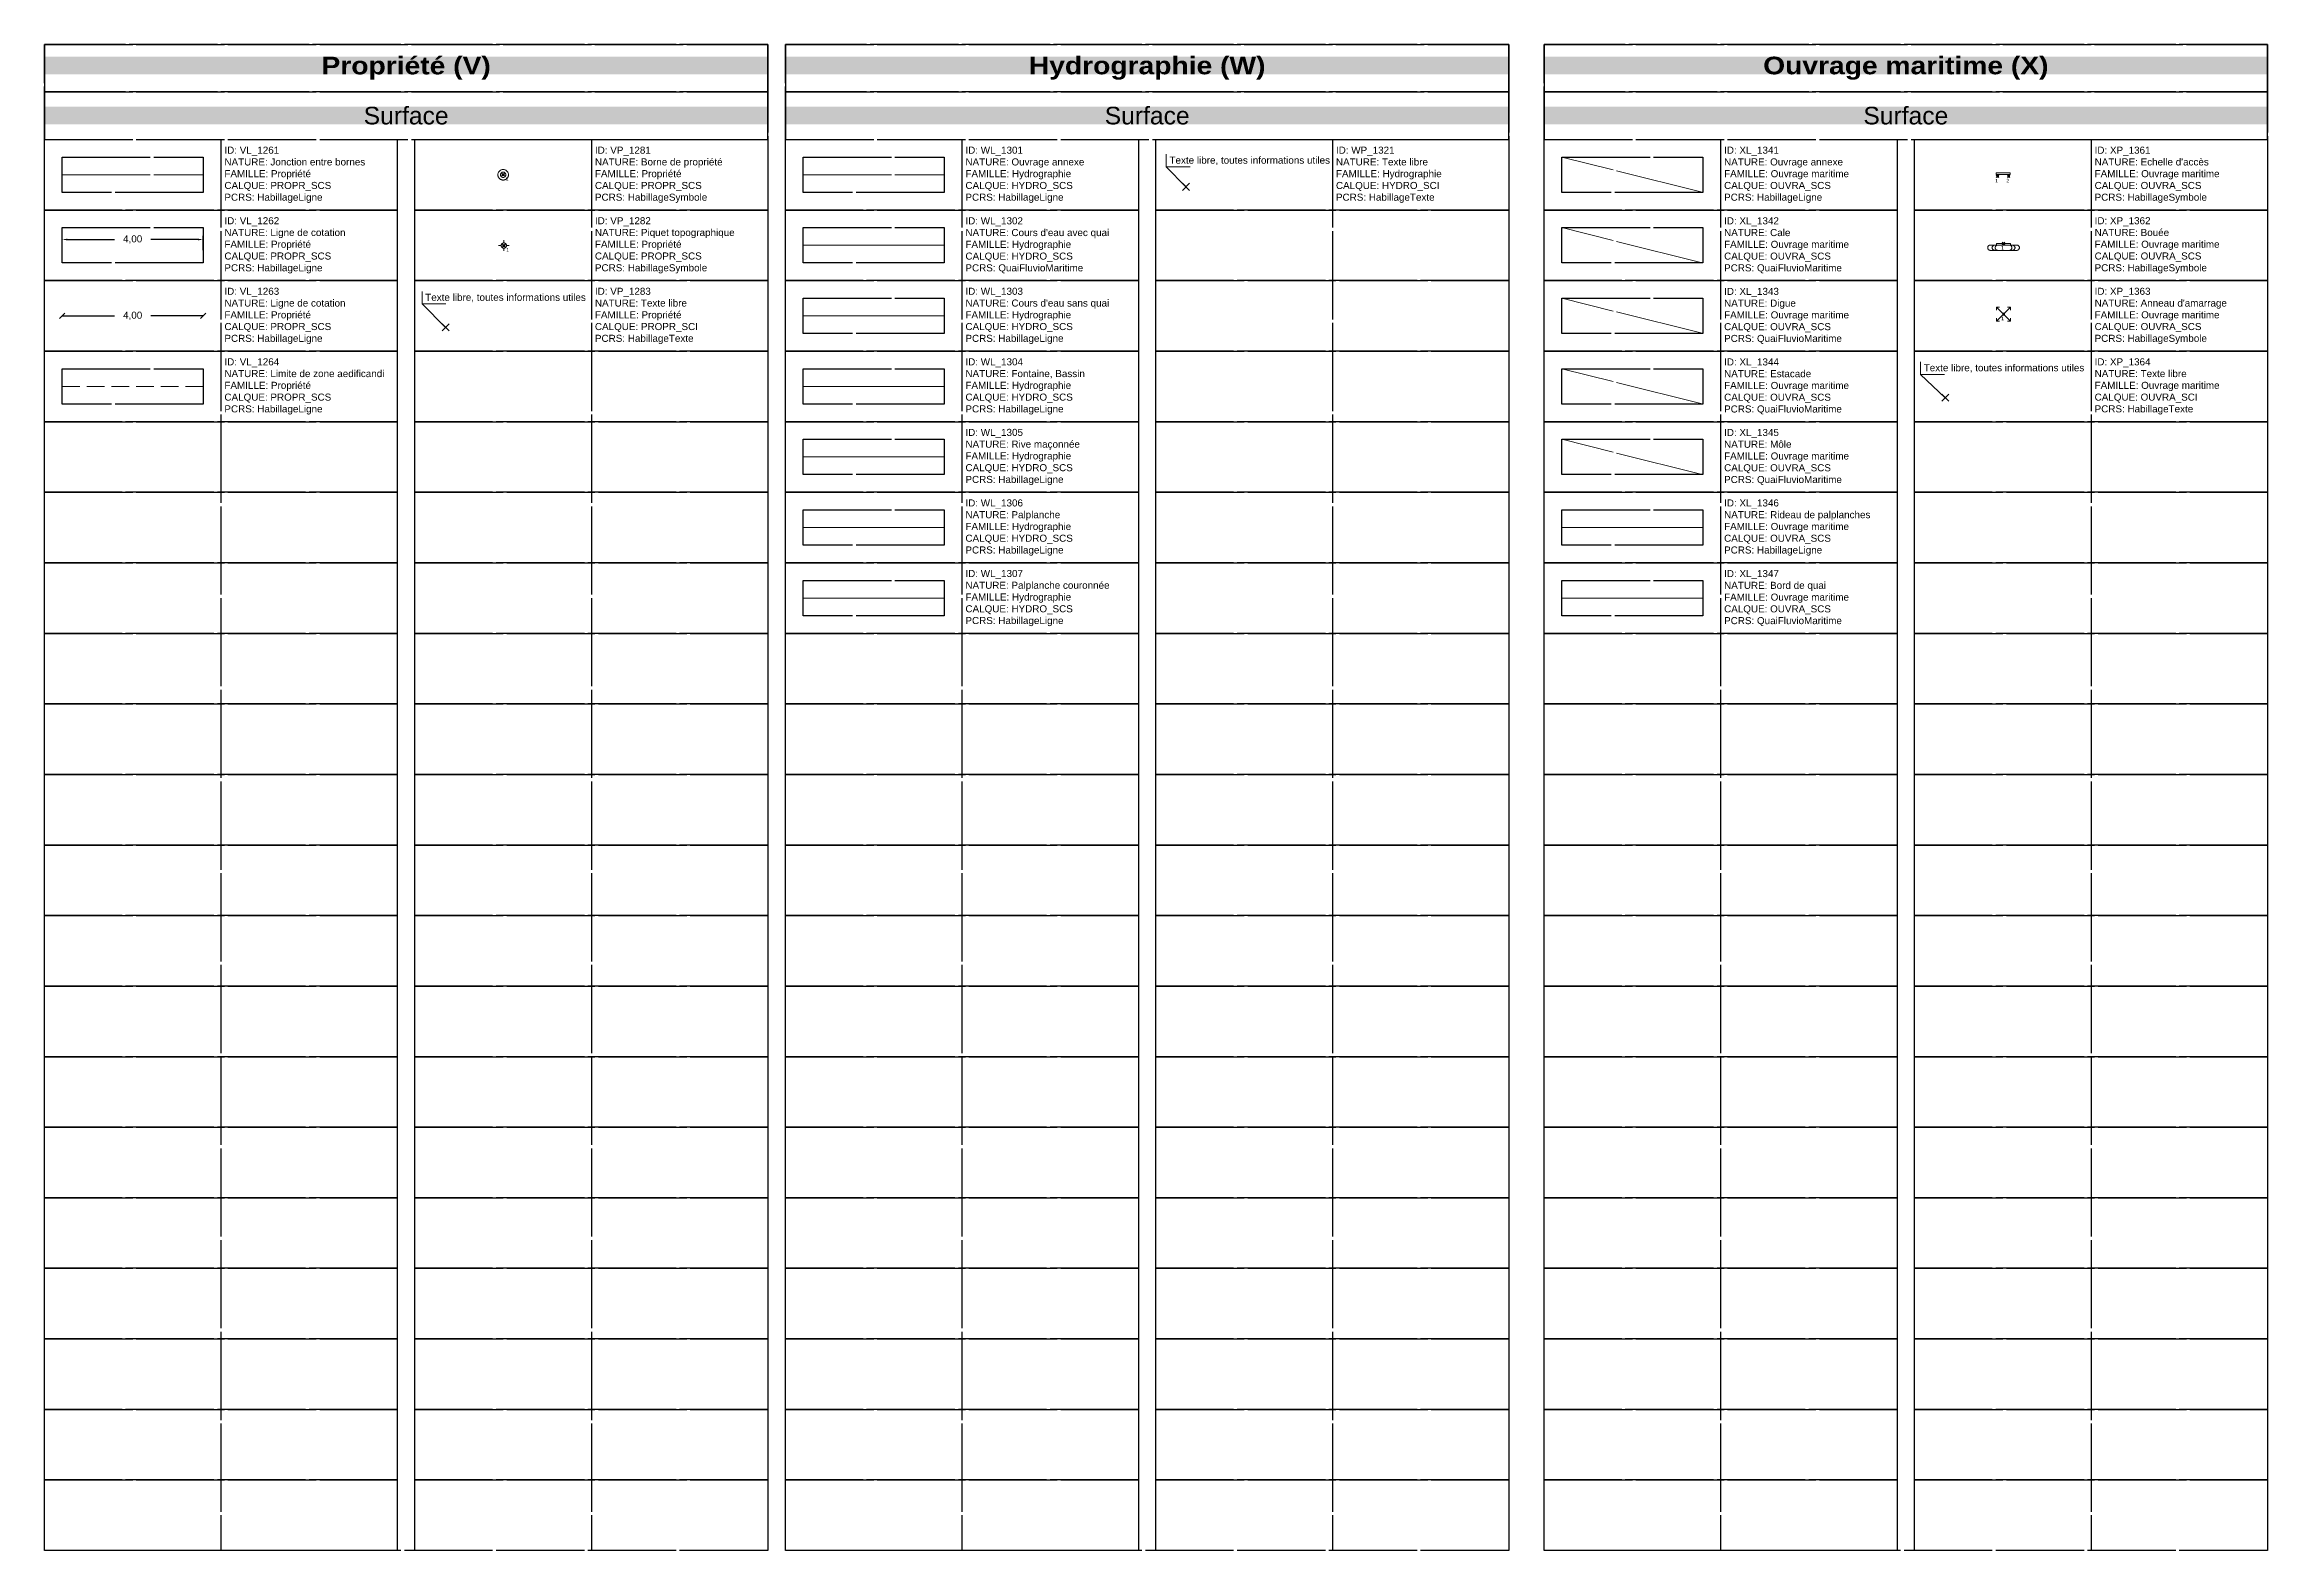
# Model space of a CAD drawing. Header units: metres. Extents: x 3067 to 3319, y 1703 to 1914.
# Drawn here: x 3151 to 3214, y 1703.2 to 1745.9 of the extents above; entities that cross this region are included whole.
import ezdxf

# ---------------------------------------------------------------- set-up
doc = ezdxf.new("R2010")
doc.units = ezdxf.units.M
doc.header["$PDMODE"] = 3
doc.header["$PDSIZE"] = 0.1
for name, pattern in [('Socle_Continu', [2.5, 2.5, 0]), ('VL_1261', [2.5, 2.5, 0]), ('VL_1264', [0.7, 0.5, -0.2]), ('WL_1301', [2.5, 2.5, 0]), ('XL_1341', [2.5, 2.5, 0]), ('XL_1342', [2.5, 2.5, 0]), ('XL_1343', [2.5, 2.5, 0]), ('XL_1344', [2.5, 2.5, 0]), ('XL_1345', [2.5, 2.5, 0])]:
    doc.linetypes.add(name, pattern=pattern)
doc.layers.get('0').update_dxf_attribs({"lineweight": 30})
doc.layers.get('Defpoints').update_dxf_attribs({"linetype": 'Socle_Continu', "lineweight": 13})
for name, color, linetype, lineweight in [('1', 7, 'Socle_Continu', 30), ('2', 7, 'Socle_Continu', 30), ('3_sens et nbr de points', 7, 'Socle_Continu', 5), ('HYDRO_SCI', 150, 'Socle_Continu', 13), ('HYDRO_SCS', 150, 'Socle_Continu', 13), ('OUVRA_SCI', 7, 'Socle_Continu', 13), ('OUVRA_SCS', 7, 'Socle_Continu', 13), ('PROPR_SCI', 190, 'Socle_Continu', 13), ('PROPR_SCS', 190, 'Socle_Continu', 13)]:
    doc.layers.add(name, color=color, linetype=linetype, lineweight=lineweight)
doc.styles.get("Standard").update_dxf_attribs({"font": 'arial.ttf'})
doc.linetypes.add('WL_1302', pattern='A,0.2,0,["≈",Standard,S=0.127,R=0,X=-0.127,Y=0.05]', length=0.2)
doc.linetypes.add('WL_1303', pattern='A,0,["≈",Standard,S=0.127,R=0,X=-0.127,Y=0.05],0.3,-0.3', length=0.6)
doc.linetypes.add('WL_1304', pattern='A,0.254,0,["~",Standard,S=0.127,R=0,X=-0.1,Y=0]', length=0.254)
doc.linetypes.add('WL_1305', pattern='A,0.2,0,["∕",Standard,S=0.254,R=0,X=0,Y=0]', length=0.2)
doc.linetypes.add('WL_1306', pattern='A,0,["[",Standard,S=0.127,R=-90,X=-0.13,Y=0.05],0.23,-0.17', length=0.4)
doc.linetypes.add('WL_1307', pattern='A,0,["[",Standard,S=0.127,R=-90,X=-0.13,Y=0.05],0.23,-0.17,["_",Standard,S=0.127,R=0,X=-0.13,Y=0]', length=0.4)
doc.linetypes.add('XL_1346', pattern='A,0,["[",Standard,S=0.127,R=-90,X=-0.13,Y=0.05],0.23,-0.17', length=0.4)
doc.linetypes.add('XL_1347', pattern='A,0.2,0,["∕",Standard,S=0.254,R=0,X=0,Y=0]', length=0.2)
doc.dimstyles.new('VL_1262', dxfattribs={"dimtxt": 0.2, "dimasz": 0.15, "dimexe": 0.1, "dimexo": 0.2, "dimgap": 0.25, "dimtad": 0, "dimzin": 1, "dimtxsty": 'Standard', "dimcen": 0.2, "dimadec": 0, "dimazin": 0, "dimtfac": 1, "dimtmove": 0, "dimatfit": 3, "dimfxl": 1, "dimarcsym": 0})
doc.dimstyles.new('VL_1263', dxfattribs={"dimtxt": 0.2, "dimasz": 0.15, "dimexe": 0.1, "dimexo": 0.2, "dimgap": 0.25, "dimtad": 0, "dimzin": 1, "dimtxsty": 'Standard', "dimblk": 'OBLIQUE', "dimcen": 0.2, "dimse1": 1, "dimse2": 1, "dimadec": 0, "dimazin": 0, "dimtfac": 1, "dimtmove": 0, "dimatfit": 3, "dimfxl": 1, "dimarcsym": 0})

# ---------------------------------------------------------------- blocks, each defined once
blk = doc.blocks.new('VP_1281')
at = {"layer": 'PROPR_SCS', "linetype": 'Socle_Continu'}
for radius in [0.15, 0.075]:
    blk.add_circle((0, 0), radius, dxfattribs=at)
at = {"layer": 'PROPR_SCS', "linetype": 'Socle_Continu', "flags": 9}
for tag, p in [('ID', (0.526, -0.085)), ('NATURE', (0.526, -0.407)), ('FAMILLE', (0.526, -0.728)), ('CALQUE', (0.526, -1.049)), ('PCRS', (0.526, -1.37))]:
    blk.add_attdef(tag, p, '', height=0.2, dxfattribs=at)
blk = doc.blocks.new('*D425')
at = {"layer": 'Defpoints', "color": 0, "linetype": 'Socle_Continu', "transparency": 16777216}
for p in [(3155.549, 1740.336), (3151.549, 1739.836), (3155.549, 1739.836)]:
    blk.add_point(p, dxfattribs=at)
at = {"layer": 'PROPR_SCS', "color": 0, "linetype": 'Socle_Continu', "lineweight": -2, "transparency": 16777216}
for p, q in [((3151.549, 1740.036), (3151.549, 1740.436)), ((3151.699, 1740.336), (3153.036, 1740.336)), ((3155.399, 1740.336), (3154.063, 1740.336)), ((3155.549, 1740.036), (3155.549, 1740.436))]:
    blk.add_line(p, q, dxfattribs=at)
at = {"layer": 'PROPR_SCS', "color": 0, "linetype": 'Socle_Continu', "transparency": 16777216}
for points in [[(3151.699, 1740.361), (3151.699, 1740.311), (3151.549, 1740.336)], [(3155.399, 1740.361), (3155.399, 1740.311), (3155.549, 1740.336)]]:
    blk.add_solid(points, dxfattribs=at)
at = {"layer": 'PROPR_SCS', "color": 0, "linetype": 'Socle_Continu', "transparency": 16777216, "insert": (3153.549, 1740.336), "char_height": 0.2, "attachment_point": 5}
blk.add_mtext('4,00', dxfattribs=at)
blk = doc.blocks.new('_Oblique')
at = {"color": 0, "linetype": 'ByBlock', "lineweight": -2}
blk.add_line((-0.5, -0.5), (0.5, 0.5), dxfattribs=at)
blk = doc.blocks.new('*D426')
at = {"layer": 'Defpoints', "color": 0, "linetype": 'Socle_Continu', "transparency": 16777216}
for p in [(3151.549, 1738.172), (3155.549, 1738.172), (3155.549, 1738.172)]:
    blk.add_point(p, dxfattribs=at)
at = {"layer": 'PROPR_SCS', "color": 0, "linetype": 'Socle_Continu', "lineweight": -2, "transparency": 16777216}
for p, q in [((3151.549, 1738.172), (3153.036, 1738.172)), ((3155.549, 1738.172), (3154.063, 1738.172))]:
    blk.add_line(p, q, dxfattribs=at)
at = {"layer": 'PROPR_SCS', "color": 0, "linetype": 'Socle_Continu', "lineweight": -2, "transparency": 16777216, "xscale": 0.15, "yscale": 0.15, "zscale": 0.15, "rotation": 180}
blk.add_blockref('_Oblique', (3151.549, 1738.172), dxfattribs=at)
at = {"layer": 'PROPR_SCS', "color": 0, "linetype": 'Socle_Continu', "lineweight": -2, "transparency": 16777216, "xscale": 0.15, "yscale": 0.15, "zscale": 0.15}
blk.add_blockref('_Oblique', (3155.549, 1738.172), dxfattribs=at)
at = {"layer": 'PROPR_SCS', "color": 0, "linetype": 'Socle_Continu', "transparency": 16777216, "insert": (3153.549, 1738.172), "char_height": 0.2, "attachment_point": 5}
blk.add_mtext('4,00', dxfattribs=at)
blk = doc.blocks.new('VP_1282')
at = {"layer": 'PROPR_SCS', "linetype": 'Socle_Continu'}
for p, q in [((-0.075, 0), (-0.15, 0)), ((0, 0.075), (0, 0.15)), ((0.075, 0), (0.15, 0)), ((0, -0.075), (0, -0.15))]:
    blk.add_line(p, q, dxfattribs=at)
blk.add_circle((0, 0), 0.075, dxfattribs=at)
at = {"layer": 'PROPR_SCS', "linetype": 'Socle_Continu', "flags": 9}
for tag, p in [('ID', (0.526, 0.075)), ('NATURE', (0.526, -0.246)), ('FAMILLE', (0.526, -0.567)), ('CALQUE', (0.526, -0.889)), ('PCRS', (0.526, -1.21))]:
    blk.add_attdef(tag, p, '', height=0.2, dxfattribs=at)
blk = doc.blocks.new('*U67')
at = {"layer": 'PROPR_SCI', "linetype": 'Socle_Continu'}
blk.add_line((-0.664, 0.667), (0, 0), dxfattribs=at)
at = {"layer": 'PROPR_SCI', "linetype": 'Socle_Continu', "flags": 128}
blk.add_lwpolyline([(0.009, 0.667), (-0.664, 0.667), (-0.664, 1.024)], dxfattribs=at)
at = {"layer": 'PROPR_SCI', "linetype": 'Socle_Continu'}
blk.add_point((0, 0), dxfattribs=at)
blk.add_attdef('TXT', (-0.576, 0.754), '', height=0.2, dxfattribs=at)
at = {"layer": 'PROPR_SCI', "linetype": 'Socle_Continu', "flags": 9}
for tag, p in [('NATURE', (1.967, -0.177)), ('ID', (1.967, 0.144)), ('CALQUE', (1.967, -0.82)), ('FAMILLE', (1.967, -0.499)), ('PCRS', (1.967, -1.141))]:
    blk.add_attdef(tag, p, '', height=0.2, dxfattribs=at)
blk = doc.blocks.new('*U68')
at = {"layer": 'HYDRO_SCI', "linetype": 'Socle_Continu'}
blk.add_line((-0.556, 0.569), (0, 0), dxfattribs=at)
at = {"layer": 'HYDRO_SCI', "linetype": 'Socle_Continu', "flags": 128}
blk.add_lwpolyline([(0.117, 0.569), (-0.556, 0.569), (-0.556, 0.926)], dxfattribs=at)
at = {"layer": 'HYDRO_SCI', "linetype": 'Socle_Continu'}
blk.add_point((0, 0), dxfattribs=at)
blk.add_attdef('TXT', (-0.467, 0.656), '', height=0.2, dxfattribs=at)
at = {"layer": 'HYDRO_SCI', "linetype": 'Socle_Continu', "flags": 9}
for tag, p in [('NATURE', (1.967, -0.177)), ('ID', (1.967, 0.144)), ('CALQUE', (1.967, -0.82)), ('FAMILLE', (1.967, -0.499)), ('PCRS', (1.967, -1.141))]:
    blk.add_attdef(tag, p, '', height=0.2, dxfattribs=at)
blk = doc.blocks.new('XP_1361')
at = {"layer": 'OUVRA_SCS', "linetype": 'Socle_Continu'}
for points in [[(-0.042, 0.096), (0.358, 0.096), (0.358, 0.054), (-0.042, 0.054)], [(-0.021, 0.054), (0.021, 0.054), (0.021, 0), (-0.021, 0)], [(0.295, 0.054), (0.337, 0.054), (0.337, 0), (0.295, 0)]]:
    blk.add_lwpolyline(points, close=True, dxfattribs=at)
at = {"layer": 'OUVRA_SCS', "linetype": 'Socle_Continu', "flags": 9}
for tag, p in [('ID', (0.945, -0.066)), ('NATURE', (0.945, -0.387)), ('FAMILLE', (0.945, -0.708)), ('CALQUE', (0.945, -1.03)), ('PCRS', (0.945, -1.351))]:
    blk.add_attdef(tag, p, '', height=0.2, dxfattribs=at)
blk = doc.blocks.new('XP_1362')
at = {"layer": 'OUVRA_SCS', "linetype": 'Socle_Continu'}
for p, q in [((-0.2, -0.042), (0.251, -0.042)), ((-0.2, -0.192), (0.251, -0.192))]:
    blk.add_line(p, q, dxfattribs=at)
blk.add_lwpolyline([(-0.2, 0), (0.2, 0), (0.2, -0.042), (-0.2, -0.042)], close=True, dxfattribs=at)
for points in [[(-0.375, -0.042), (0.375, -0.042)], [(0.375, -0.192), (-0.375, -0.192)]]:
    blk.add_lwpolyline(points, dxfattribs=at)
for centre, radius, start, end in [((-0.375, -0.117), 0.075, 90, 270), ((-0.238, -0.133), 0.0916, 93.07633, 169.65083), ((-0.238, -0.101), 0.0916, 190.34917, 266.92367), ((-0.158, -0.12), 0.0801, 102.35465, 177.67314), ((-0.158, -0.114), 0.0801, 182.32686, 257.64535), ((0.158, -0.12), 0.0801, 2.32686, 77.64535), ((0.158, -0.114), 0.0801, 282.35465, 357.67314), ((0.238, -0.133), 0.0916, 10.34917, 86.92367), ((0.238, -0.101), 0.0916, 273.07633, 349.65083), ((0.375, -0.117), 0.075, 270, 90)]:
    blk.add_arc(centre, radius, start, end, dxfattribs=at)
at = {"layer": 'OUVRA_SCS', "linetype": 'Socle_Continu', "flags": 9}
for tag, p in [('ID', (0.787, -0.162)), ('NATURE', (0.787, -0.483)), ('FAMILLE', (0.787, -0.805)), ('CALQUE', (0.787, -1.126)), ('PCRS', (0.787, -1.447))]:
    blk.add_attdef(tag, p, '', height=0.2, dxfattribs=at)
blk = doc.blocks.new('XP_1363')
at = {"layer": 'OUVRA_SCS', "linetype": 'Socle_Continu'}
for p, q in [((0.2, 0.2), (-0.2, -0.2)), ((0.2, -0.2), (-0.2, 0.2)), ((-0.2, 0.2), (-0.2, 0.116)), ((-0.116, 0.2), (-0.2, 0.2)), ((0.2, 0.2), (0.116, 0.2)), ((0.2, 0.116), (0.2, 0.2)), ((-0.2, -0.116), (-0.2, -0.2)), ((-0.2, -0.2), (-0.116, -0.2)), ((0.116, -0.2), (0.2, -0.2)), ((0.2, -0.2), (0.2, -0.116))]:
    blk.add_line(p, q, dxfattribs=at)
at = {"layer": 'OUVRA_SCS', "linetype": 'Socle_Continu', "flags": 9}
for tag, p in [('ID', (0.787, 0.038)), ('NATURE', (0.787, -0.283)), ('FAMILLE', (0.787, -0.605)), ('CALQUE', (0.787, -0.926)), ('PCRS', (0.787, -1.247))]:
    blk.add_attdef(tag, p, '', height=0.2, dxfattribs=at)
blk = doc.blocks.new('*U69')
at = {"layer": 'OUVRA_SCI', "linetype": 'Socle_Continu'}
blk.add_line((-0.699, 0.661), (0, 0), dxfattribs=at)
at = {"layer": 'OUVRA_SCI', "linetype": 'Socle_Continu', "flags": 128}
blk.add_lwpolyline([(-0.026, 0.661), (-0.699, 0.661), (-0.699, 1.018)], dxfattribs=at)
at = {"layer": 'OUVRA_SCI', "linetype": 'Socle_Continu'}
blk.add_point((0, 0), dxfattribs=at)
blk.add_attdef('TXT', (-0.611, 0.749), '', height=0.2, dxfattribs=at)
at = {"layer": 'OUVRA_SCI', "linetype": 'Socle_Continu', "flags": 9}
for tag, p in [('NATURE', (1.967, -0.177)), ('ID', (1.967, 0.144)), ('CALQUE', (1.967, -0.82)), ('FAMILLE', (1.967, -0.499)), ('PCRS', (1.967, -1.141))]:
    blk.add_attdef(tag, p, '', height=0.2, dxfattribs=at)

msp = doc.modelspace()

# ---------------------------------------------------------------- linework, layer by layer
at = {"linetype": 'Socle_Continu'}
for p, q in [((3156.049, 1743.172), (3156.049, 1703.172)), ((3166.549, 1743.172), (3166.549, 1703.172)), ((3177.049, 1743.172), (3177.049, 1703.172)), ((3187.549, 1743.172), (3187.549, 1703.172)), ((3187.549, 1743.172), (3187.549, 1703.172)), ((3198.549, 1743.172), (3198.549, 1703.172)), ((3209.049, 1743.172), (3209.049, 1703.172))]:
    msp.add_line(p, q, dxfattribs=at)
for points in [[(3151.049, 1744.519), (3171.549, 1744.519), (3171.549, 1745.866), (3151.049, 1745.866)], [(3172.049, 1744.519), (3192.549, 1744.519), (3192.549, 1745.866), (3172.049, 1745.866)], [(3193.549, 1744.519), (3214.049, 1744.519), (3214.049, 1745.866), (3193.549, 1745.866)], [(3151.049, 1743.172), (3171.549, 1743.172), (3171.549, 1744.519), (3151.049, 1744.519)], [(3172.049, 1743.172), (3192.549, 1743.172), (3192.549, 1744.519), (3172.049, 1744.519)], [(3193.549, 1743.172), (3214.049, 1743.172), (3214.049, 1744.519), (3193.549, 1744.519)], [(3151.049, 1743.172), (3161.049, 1743.172), (3161.049, 1741.172), (3151.049, 1741.172)], [(3161.549, 1743.172), (3171.549, 1743.172), (3171.549, 1741.172), (3161.549, 1741.172)], [(3172.049, 1743.172), (3182.049, 1743.172), (3182.049, 1741.172), (3172.049, 1741.172)], [(3182.549, 1743.172), (3192.549, 1743.172), (3192.549, 1741.172), (3182.549, 1741.172)], [(3193.549, 1743.172), (3203.549, 1743.172), (3203.549, 1741.172), (3193.549, 1741.172)], [(3204.049, 1743.172), (3214.049, 1743.172), (3214.049, 1741.172), (3204.049, 1741.172)], [(3151.049, 1741.172), (3161.049, 1741.172), (3161.049, 1739.172), (3151.049, 1739.172)], [(3161.549, 1741.172), (3171.549, 1741.172), (3171.549, 1739.172), (3161.549, 1739.172)], [(3172.049, 1741.172), (3182.049, 1741.172), (3182.049, 1739.172), (3172.049, 1739.172)], [(3182.549, 1741.172), (3192.549, 1741.172), (3192.549, 1739.172), (3182.549, 1739.172)], [(3193.549, 1741.172), (3203.549, 1741.172), (3203.549, 1739.172), (3193.549, 1739.172)], [(3204.049, 1741.172), (3214.049, 1741.172), (3214.049, 1739.172), (3204.049, 1739.172)], [(3151.049, 1739.172), (3161.049, 1739.172), (3161.049, 1737.172), (3151.049, 1737.172)], [(3161.549, 1739.172), (3171.549, 1739.172), (3171.549, 1737.172), (3161.549, 1737.172)], [(3172.049, 1739.172), (3182.049, 1739.172), (3182.049, 1737.172), (3172.049, 1737.172)], [(3182.549, 1739.172), (3192.549, 1739.172), (3192.549, 1737.172), (3182.549, 1737.172)], [(3193.549, 1739.172), (3203.549, 1739.172), (3203.549, 1737.172), (3193.549, 1737.172)], [(3204.049, 1739.172), (3214.049, 1739.172), (3214.049, 1737.172), (3204.049, 1737.172)], [(3151.049, 1737.172), (3161.049, 1737.172), (3161.049, 1735.172), (3151.049, 1735.172)], [(3161.549, 1737.172), (3171.549, 1737.172), (3171.549, 1735.172), (3161.549, 1735.172)], [(3172.049, 1737.172), (3182.049, 1737.172), (3182.049, 1735.172), (3172.049, 1735.172)], [(3182.549, 1737.172), (3192.549, 1737.172), (3192.549, 1735.172), (3182.549, 1735.172)], [(3193.549, 1737.172), (3203.549, 1737.172), (3203.549, 1735.172), (3193.549, 1735.172)], [(3204.049, 1737.172), (3214.049, 1737.172), (3214.049, 1735.172), (3204.049, 1735.172)], [(3151.049, 1735.172), (3161.049, 1735.172), (3161.049, 1733.172), (3151.049, 1733.172)], [(3161.549, 1735.172), (3171.549, 1735.172), (3171.549, 1733.172), (3161.549, 1733.172)], [(3172.049, 1735.172), (3182.049, 1735.172), (3182.049, 1733.172), (3172.049, 1733.172)], [(3182.549, 1735.172), (3192.549, 1735.172), (3192.549, 1733.172), (3182.549, 1733.172)], [(3193.549, 1735.172), (3203.549, 1735.172), (3203.549, 1733.172), (3193.549, 1733.172)], [(3204.049, 1735.172), (3214.049, 1735.172), (3214.049, 1733.172), (3204.049, 1733.172)], [(3151.049, 1733.172), (3161.049, 1733.172), (3161.049, 1731.172), (3151.049, 1731.172)], [(3161.549, 1733.172), (3171.549, 1733.172), (3171.549, 1731.172), (3161.549, 1731.172)], [(3172.049, 1733.172), (3182.049, 1733.172), (3182.049, 1731.172), (3172.049, 1731.172)], [(3182.549, 1733.172), (3192.549, 1733.172), (3192.549, 1731.172), (3182.549, 1731.172)], [(3193.549, 1733.172), (3203.549, 1733.172), (3203.549, 1731.172), (3193.549, 1731.172)], [(3204.049, 1733.172), (3214.049, 1733.172), (3214.049, 1731.172), (3204.049, 1731.172)], [(3151.049, 1731.172), (3161.049, 1731.172), (3161.049, 1729.172), (3151.049, 1729.172)], [(3161.549, 1731.172), (3171.549, 1731.172), (3171.549, 1729.172), (3161.549, 1729.172)], [(3172.049, 1731.172), (3182.049, 1731.172), (3182.049, 1729.172), (3172.049, 1729.172)], [(3182.549, 1731.172), (3192.549, 1731.172), (3192.549, 1729.172), (3182.549, 1729.172)], [(3193.549, 1731.172), (3203.549, 1731.172), (3203.549, 1729.172), (3193.549, 1729.172)], [(3204.049, 1731.172), (3214.049, 1731.172), (3214.049, 1729.172), (3204.049, 1729.172)], [(3151.049, 1729.172), (3161.049, 1729.172), (3161.049, 1727.172), (3151.049, 1727.172)], [(3161.549, 1729.172), (3171.549, 1729.172), (3171.549, 1727.172), (3161.549, 1727.172)], [(3172.049, 1729.172), (3182.049, 1729.172), (3182.049, 1727.172), (3172.049, 1727.172)], [(3182.549, 1729.172), (3192.549, 1729.172), (3192.549, 1727.172), (3182.549, 1727.172)], [(3193.549, 1729.172), (3203.549, 1729.172), (3203.549, 1727.172), (3193.549, 1727.172)], [(3204.049, 1729.172), (3214.049, 1729.172), (3214.049, 1727.172), (3204.049, 1727.172)], [(3151.049, 1727.172), (3161.049, 1727.172), (3161.049, 1725.172), (3151.049, 1725.172)], [(3161.549, 1727.172), (3171.549, 1727.172), (3171.549, 1725.172), (3161.549, 1725.172)], [(3172.049, 1727.172), (3182.049, 1727.172), (3182.049, 1725.172), (3172.049, 1725.172)], [(3182.549, 1727.172), (3192.549, 1727.172), (3192.549, 1725.172), (3182.549, 1725.172)], [(3193.549, 1727.172), (3203.549, 1727.172), (3203.549, 1725.172), (3193.549, 1725.172)], [(3204.049, 1727.172), (3214.049, 1727.172), (3214.049, 1725.172), (3204.049, 1725.172)], [(3151.049, 1725.172), (3161.049, 1725.172), (3161.049, 1723.172), (3151.049, 1723.172)], [(3161.549, 1725.172), (3171.549, 1725.172), (3171.549, 1723.172), (3161.549, 1723.172)], [(3172.049, 1725.172), (3182.049, 1725.172), (3182.049, 1723.172), (3172.049, 1723.172)], [(3182.549, 1725.172), (3192.549, 1725.172), (3192.549, 1723.172), (3182.549, 1723.172)], [(3193.549, 1725.172), (3203.549, 1725.172), (3203.549, 1723.172), (3193.549, 1723.172)], [(3204.049, 1725.172), (3214.049, 1725.172), (3214.049, 1723.172), (3204.049, 1723.172)], [(3151.049, 1723.172), (3161.049, 1723.172), (3161.049, 1721.172), (3151.049, 1721.172)], [(3161.549, 1723.172), (3171.549, 1723.172), (3171.549, 1721.172), (3161.549, 1721.172)], [(3172.049, 1723.172), (3182.049, 1723.172), (3182.049, 1721.172), (3172.049, 1721.172)], [(3182.549, 1723.172), (3192.549, 1723.172), (3192.549, 1721.172), (3182.549, 1721.172)], [(3193.549, 1723.172), (3203.549, 1723.172), (3203.549, 1721.172), (3193.549, 1721.172)], [(3204.049, 1723.172), (3214.049, 1723.172), (3214.049, 1721.172), (3204.049, 1721.172)], [(3151.049, 1721.172), (3161.049, 1721.172), (3161.049, 1719.172), (3151.049, 1719.172)], [(3161.549, 1721.172), (3171.549, 1721.172), (3171.549, 1719.172), (3161.549, 1719.172)], [(3172.049, 1721.172), (3182.049, 1721.172), (3182.049, 1719.172), (3172.049, 1719.172)], [(3182.549, 1721.172), (3192.549, 1721.172), (3192.549, 1719.172), (3182.549, 1719.172)], [(3193.549, 1721.172), (3203.549, 1721.172), (3203.549, 1719.172), (3193.549, 1719.172)], [(3204.049, 1721.172), (3214.049, 1721.172), (3214.049, 1719.172), (3204.049, 1719.172)], [(3151.049, 1719.172), (3161.049, 1719.172), (3161.049, 1717.172), (3151.049, 1717.172)], [(3161.549, 1719.172), (3171.549, 1719.172), (3171.549, 1717.172), (3161.549, 1717.172)], [(3172.049, 1719.172), (3182.049, 1719.172), (3182.049, 1717.172), (3172.049, 1717.172)], [(3182.549, 1719.172), (3192.549, 1719.172), (3192.549, 1717.172), (3182.549, 1717.172)], [(3193.549, 1719.172), (3203.549, 1719.172), (3203.549, 1717.172), (3193.549, 1717.172)], [(3204.049, 1719.172), (3214.049, 1719.172), (3214.049, 1717.172), (3204.049, 1717.172)], [(3151.049, 1717.172), (3161.049, 1717.172), (3161.049, 1715.172), (3151.049, 1715.172)], [(3161.549, 1717.172), (3171.549, 1717.172), (3171.549, 1715.172), (3161.549, 1715.172)], [(3172.049, 1717.172), (3182.049, 1717.172), (3182.049, 1715.172), (3172.049, 1715.172)], [(3182.549, 1717.172), (3192.549, 1717.172), (3192.549, 1715.172), (3182.549, 1715.172)], [(3193.549, 1717.172), (3203.549, 1717.172), (3203.549, 1715.172), (3193.549, 1715.172)], [(3204.049, 1717.172), (3214.049, 1717.172), (3214.049, 1715.172), (3204.049, 1715.172)], [(3151.049, 1715.172), (3161.049, 1715.172), (3161.049, 1713.172), (3151.049, 1713.172)], [(3161.549, 1715.172), (3171.549, 1715.172), (3171.549, 1713.172), (3161.549, 1713.172)], [(3172.049, 1715.172), (3182.049, 1715.172), (3182.049, 1713.172), (3172.049, 1713.172)], [(3182.549, 1715.172), (3192.549, 1715.172), (3192.549, 1713.172), (3182.549, 1713.172)], [(3193.549, 1715.172), (3203.549, 1715.172), (3203.549, 1713.172), (3193.549, 1713.172)], [(3204.049, 1715.172), (3214.049, 1715.172), (3214.049, 1713.172), (3204.049, 1713.172)], [(3151.049, 1713.172), (3161.049, 1713.172), (3161.049, 1711.172), (3151.049, 1711.172)], [(3161.549, 1713.172), (3171.549, 1713.172), (3171.549, 1711.172), (3161.549, 1711.172)], [(3172.049, 1713.172), (3182.049, 1713.172), (3182.049, 1711.172), (3172.049, 1711.172)], [(3182.549, 1713.172), (3192.549, 1713.172), (3192.549, 1711.172), (3182.549, 1711.172)], [(3193.549, 1713.172), (3203.549, 1713.172), (3203.549, 1711.172), (3193.549, 1711.172)], [(3204.049, 1713.172), (3214.049, 1713.172), (3214.049, 1711.172), (3204.049, 1711.172)], [(3151.049, 1711.172), (3161.049, 1711.172), (3161.049, 1709.172), (3151.049, 1709.172)], [(3161.549, 1711.172), (3171.549, 1711.172), (3171.549, 1709.172), (3161.549, 1709.172)], [(3172.049, 1711.172), (3182.049, 1711.172), (3182.049, 1709.172), (3172.049, 1709.172)], [(3182.549, 1711.172), (3192.549, 1711.172), (3192.549, 1709.172), (3182.549, 1709.172)], [(3193.549, 1711.172), (3203.549, 1711.172), (3203.549, 1709.172), (3193.549, 1709.172)], [(3204.049, 1711.172), (3214.049, 1711.172), (3214.049, 1709.172), (3204.049, 1709.172)], [(3151.049, 1709.172), (3161.049, 1709.172), (3161.049, 1707.172), (3151.049, 1707.172)], [(3161.549, 1709.172), (3171.549, 1709.172), (3171.549, 1707.172), (3161.549, 1707.172)], [(3172.049, 1709.172), (3182.049, 1709.172), (3182.049, 1707.172), (3172.049, 1707.172)], [(3182.549, 1709.172), (3192.549, 1709.172), (3192.549, 1707.172), (3182.549, 1707.172)], [(3193.549, 1709.172), (3203.549, 1709.172), (3203.549, 1707.172), (3193.549, 1707.172)], [(3204.049, 1709.172), (3214.049, 1709.172), (3214.049, 1707.172), (3204.049, 1707.172)], [(3151.049, 1707.172), (3161.049, 1707.172), (3161.049, 1705.172), (3151.049, 1705.172)], [(3161.549, 1707.172), (3171.549, 1707.172), (3171.549, 1705.172), (3161.549, 1705.172)], [(3172.049, 1707.172), (3182.049, 1707.172), (3182.049, 1705.172), (3172.049, 1705.172)], [(3182.549, 1707.172), (3192.549, 1707.172), (3192.549, 1705.172), (3182.549, 1705.172)], [(3193.549, 1707.172), (3203.549, 1707.172), (3203.549, 1705.172), (3193.549, 1705.172)], [(3204.049, 1707.172), (3214.049, 1707.172), (3214.049, 1705.172), (3204.049, 1705.172)], [(3151.049, 1705.172), (3161.049, 1705.172), (3161.049, 1703.172), (3151.049, 1703.172)], [(3161.549, 1705.172), (3171.549, 1705.172), (3171.549, 1703.172), (3161.549, 1703.172)], [(3172.049, 1705.172), (3182.049, 1705.172), (3182.049, 1703.172), (3172.049, 1703.172)], [(3182.549, 1705.172), (3192.549, 1705.172), (3192.549, 1703.172), (3182.549, 1703.172)], [(3193.549, 1705.172), (3203.549, 1705.172), (3203.549, 1703.172), (3193.549, 1703.172)], [(3204.049, 1705.172), (3214.049, 1705.172), (3214.049, 1703.172), (3204.049, 1703.172)]]:
    msp.add_lwpolyline(points, close=True, dxfattribs=at)
at = {"layer": '1', "color": 190, "linetype": 'Socle_Continu'}
msp.add_lwpolyline([(3151.049, 1745.866), (3171.549, 1745.866), (3171.549, 1703.172), (3151.049, 1703.172)], close=True, dxfattribs=at)
at = {"layer": '1', "color": 150, "linetype": 'Socle_Continu', "true_color": 0x007fff}
msp.add_lwpolyline([(3172.049, 1745.866), (3192.549, 1745.866), (3192.549, 1703.172), (3172.049, 1703.172)], close=True, dxfattribs=at)
at = {"layer": '1', "color": 250, "linetype": 'Socle_Continu'}
msp.add_lwpolyline([(3193.549, 1745.866), (3214.049, 1745.866), (3214.049, 1703.172), (3193.549, 1703.172)], close=True, dxfattribs=at)
at = {"layer": '2', "linetype": 'Socle_Continu'}
for points in [[(3151.549, 1742.672), (3155.549, 1742.672), (3155.549, 1741.672), (3151.549, 1741.672)], [(3172.549, 1742.672), (3176.549, 1742.672), (3176.549, 1741.672), (3172.549, 1741.672)], [(3194.049, 1742.672), (3198.049, 1742.672), (3198.049, 1741.672), (3194.049, 1741.672)], [(3151.549, 1740.672), (3155.549, 1740.672), (3155.549, 1739.672), (3151.549, 1739.672)], [(3172.549, 1740.672), (3176.549, 1740.672), (3176.549, 1739.672), (3172.549, 1739.672)], [(3194.049, 1740.672), (3198.049, 1740.672), (3198.049, 1739.672), (3194.049, 1739.672)], [(3172.549, 1738.672), (3176.549, 1738.672), (3176.549, 1737.672), (3172.549, 1737.672)], [(3194.049, 1738.672), (3198.049, 1738.672), (3198.049, 1737.672), (3194.049, 1737.672)], [(3151.549, 1736.672), (3155.549, 1736.672), (3155.549, 1735.672), (3151.549, 1735.672)], [(3172.549, 1736.672), (3176.549, 1736.672), (3176.549, 1735.672), (3172.549, 1735.672)], [(3194.049, 1736.672), (3198.049, 1736.672), (3198.049, 1735.672), (3194.049, 1735.672)], [(3172.549, 1734.672), (3176.549, 1734.672), (3176.549, 1733.672), (3172.549, 1733.672)], [(3194.049, 1734.672), (3198.049, 1734.672), (3198.049, 1733.672), (3194.049, 1733.672)], [(3172.549, 1732.672), (3176.549, 1732.672), (3176.549, 1731.672), (3172.549, 1731.672)], [(3194.049, 1732.672), (3198.049, 1732.672), (3198.049, 1731.672), (3194.049, 1731.672)], [(3172.549, 1730.672), (3176.549, 1730.672), (3176.549, 1729.672), (3172.549, 1729.672)], [(3194.049, 1730.672), (3198.049, 1730.672), (3198.049, 1729.672), (3194.049, 1729.672)]]:
    msp.add_lwpolyline(points, close=True, dxfattribs=at)
at = {"layer": '3_sens et nbr de points', "linetype": 'Socle_Continu'}
for p, q in [((3164.014, 1742.207), (3164.085, 1742.137)), ((3164.014, 1742.207), (3164.085, 1742.137)), ((3164.014, 1742.137), (3164.085, 1742.207)), ((3206.363, 1742.162), (3206.434, 1742.091)), ((3206.363, 1742.162), (3206.434, 1742.091)), ((3206.363, 1742.091), (3206.434, 1742.162)), ((3206.679, 1742.162), (3206.75, 1742.091)), ((3206.679, 1742.162), (3206.75, 1742.091)), ((3206.679, 1742.091), (3206.75, 1742.162)), ((3164.031, 1740.2), (3164.102, 1740.13)), ((3164.031, 1740.2), (3164.102, 1740.13)), ((3164.031, 1740.13), (3164.102, 1740.2)), ((3206.532, 1740.257), (3206.603, 1740.186)), ((3206.532, 1740.257), (3206.603, 1740.186)), ((3206.532, 1740.186), (3206.603, 1740.257)), ((3206.532, 1738.255), (3206.603, 1738.184)), ((3206.532, 1738.255), (3206.603, 1738.184)), ((3206.532, 1738.184), (3206.603, 1738.255))]:
    msp.add_line(p, q, dxfattribs=at)
for centre in [(3164.049, 1742.172), (3206.399, 1742.127), (3206.715, 1742.127), (3164.067, 1740.165), (3206.568, 1740.221), (3206.568, 1738.22)]:
    msp.add_circle(centre, 0.025, dxfattribs=at)
at = {"layer": 'HYDRO_SCS', "linetype": 'WL_1301', "flags": 128}
msp.add_lwpolyline([(3172.549, 1742.172), (3176.549, 1742.172)], dxfattribs=at)
at = {"layer": 'HYDRO_SCS', "linetype": 'WL_1302', "flags": 128}
msp.add_lwpolyline([(3172.549, 1740.172), (3176.549, 1740.172)], dxfattribs=at)
at = {"layer": 'HYDRO_SCS', "linetype": 'WL_1303', "flags": 128}
msp.add_lwpolyline([(3172.549, 1738.172), (3176.549, 1738.172)], dxfattribs=at)
at = {"layer": 'HYDRO_SCS', "linetype": 'WL_1304', "flags": 128}
msp.add_lwpolyline([(3172.549, 1736.172), (3176.549, 1736.172)], dxfattribs=at)
at = {"layer": 'HYDRO_SCS', "linetype": 'WL_1305', "flags": 128}
msp.add_lwpolyline([(3172.549, 1734.172), (3176.549, 1734.172)], dxfattribs=at)
at = {"layer": 'HYDRO_SCS', "color": 212, "linetype": 'WL_1306', "flags": 128}
msp.add_lwpolyline([(3172.549, 1732.172), (3176.549, 1732.172)], dxfattribs=at)
at = {"layer": 'HYDRO_SCS', "color": 212, "linetype": 'WL_1307', "flags": 128}
msp.add_lwpolyline([(3172.549, 1730.172), (3176.549, 1730.172)], dxfattribs=at)
at = {"layer": 'OUVRA_SCS', "linetype": 'XL_1341', "flags": 128}
msp.add_lwpolyline([(3194.049, 1741.672), (3194.049, 1742.672), (3198.049, 1741.672), (3198.049, 1742.672)], dxfattribs=at)
at = {"layer": 'OUVRA_SCS', "linetype": 'XL_1342', "flags": 128}
msp.add_lwpolyline([(3194.049, 1739.672), (3194.049, 1740.672), (3198.049, 1739.672), (3198.049, 1740.672)], dxfattribs=at)
at = {"layer": 'OUVRA_SCS', "linetype": 'XL_1343', "flags": 128}
msp.add_lwpolyline([(3194.049, 1737.672), (3194.049, 1738.672), (3198.049, 1737.672), (3198.049, 1738.672)], dxfattribs=at)
at = {"layer": 'OUVRA_SCS', "linetype": 'XL_1344', "flags": 128}
msp.add_lwpolyline([(3194.049, 1735.672), (3194.049, 1736.672), (3198.049, 1735.672), (3198.049, 1736.672)], dxfattribs=at)
at = {"layer": 'OUVRA_SCS', "linetype": 'XL_1345', "flags": 128}
msp.add_lwpolyline([(3194.049, 1733.672), (3194.049, 1734.672), (3198.049, 1733.672), (3198.049, 1734.672)], dxfattribs=at)
at = {"layer": 'OUVRA_SCS', "linetype": 'XL_1346', "flags": 128}
msp.add_lwpolyline([(3194.049, 1732.172), (3198.049, 1732.172)], dxfattribs=at)
at = {"layer": 'OUVRA_SCS', "linetype": 'XL_1347', "flags": 128}
msp.add_lwpolyline([(3194.049, 1730.172), (3198.049, 1730.172)], dxfattribs=at)
at = {"layer": 'PROPR_SCS', "linetype": 'VL_1261', "flags": 128}
msp.add_lwpolyline([(3151.549, 1742.172), (3155.549, 1742.172)], dxfattribs=at)
at = {"layer": 'PROPR_SCS', "linetype": 'VL_1264', "flags": 128}
msp.add_lwpolyline([(3151.549, 1736.172), (3155.549, 1736.172)], dxfattribs=at)

# ---------------------------------------------------------------- block references
at = {"layer": 'HYDRO_SCI', "linetype": 'Socle_Continu'}
msp.add_blockref('*U68', (3183.398, 1741.829), dxfattribs=at).add_auto_attribs({'TXT': 'Texte libre, toutes informations utiles'})
at = {"layer": 'OUVRA_SCI', "linetype": 'Socle_Continu'}
msp.add_blockref('*U69', (3204.917, 1735.852), dxfattribs=at).add_auto_attribs({'TXT': 'Texte libre, toutes informations utiles'})
at = {"layer": 'OUVRA_SCS', "linetype": 'Socle_Continu'}
for name, p in [('XP_1361', (3206.399, 1742.127)), ('XP_1362', (3206.568, 1740.221)), ('XP_1363', (3206.568, 1738.22))]:
    msp.add_blockref(name, p, dxfattribs=at)
at = {"layer": 'PROPR_SCI', "linetype": 'Socle_Continu'}
msp.add_blockref('*U67', (3162.417, 1737.843), dxfattribs=at).add_auto_attribs({'TXT': 'Texte libre, toutes informations utiles'})
at = {"layer": 'PROPR_SCS', "linetype": 'Socle_Continu'}
for name, p in [('VP_1281', (3164.049, 1742.172)), ('VP_1282', (3164.067, 1740.165))]:
    msp.add_blockref(name, p, dxfattribs=at)

# ---------------------------------------------------------------- texts
at = {"linetype": 'Socle_Continu', "char_height": 0.5, "width": 20.5, "attachment_point": 5, "bg_fill": 1, "box_fill_scale": 1, "bg_fill_transparency": 0}
for s, insert, bg_fill_color in [('{\\fArial Black|b0|i0|c0|p34;\\C256;\\c16777215;Propriété (V)}', (3161.299, 1745.192), 190), ('{\\fArial Black|b0|i0|c0|p34;\\C256;\\c16777215;Hydrographie (W)}', (3182.299, 1745.192), 150), ('{\\fArial Black|b0|i0|c0|p34;\\C256;\\c16777215;Ouvrage maritime (X)}', (3203.799, 1745.192), 250), ('Surface', (3161.299, 1743.845), 254), ('Surface', (3182.299, 1743.845), 254), ('Surface', (3203.799, 1743.845), 254)]:
    msp.add_mtext(s, dxfattribs=dict(at, insert=insert, bg_fill_color=bg_fill_color))
at = {"linetype": 'Socle_Continu', "char_height": 0.2, "width": 4.9, "attachment_point": 4}
for s, insert in [('ID: VL_1261\\PNATURE: Jonction entre bornes\\PFAMILLE: Propriété\\PCALQUE: PROPR_SCS\\PPCRS: HabillageLigne', (3156.149, 1742.172)), ('ID: VP_1281\\PNATURE: Borne de propriété\\PFAMILLE: Propriété\\PCALQUE: PROPR_SCS\\PPCRS: HabillageSymbole', (3166.649, 1742.172)), ('ID: WL_1301\\PNATURE: Ouvrage annexe\\PFAMILLE: Hydrographie\\PCALQUE: HYDRO_SCS\\PPCRS: HabillageLigne', (3177.149, 1742.172)), ('ID: WP_1321\\PNATURE: Texte libre\\PFAMILLE: Hydrographie\\PCALQUE: HYDRO_SCI\\PPCRS: HabillageTexte', (3187.649, 1742.172)), ('ID: XL_1341\\PNATURE: Ouvrage annexe\\PFAMILLE: Ouvrage maritime\\PCALQUE: OUVRA_SCS\\PPCRS: HabillageLigne', (3198.649, 1742.172)), ("ID: XP_1361\\PNATURE: Echelle d'accès\\PFAMILLE: Ouvrage maritime\\PCALQUE: OUVRA_SCS\\PPCRS: HabillageSymbole", (3209.149, 1742.172)), ('ID: VL_1262\\PNATURE: Ligne de cotation\\PFAMILLE: Propriété\\PCALQUE: PROPR_SCS\\PPCRS: HabillageLigne', (3156.149, 1740.172)), ('ID: VP_1282\\PNATURE: Piquet topographique\\PFAMILLE: Propriété\\PCALQUE: PROPR_SCS\\PPCRS: HabillageSymbole', (3166.649, 1740.172)), ("ID: WL_1302\\PNATURE: Cours d'eau avec quai\\PFAMILLE: Hydrographie\\PCALQUE: HYDRO_SCS\\PPCRS: QuaiFluvioMaritime", (3177.149, 1740.172)), ('ID: XL_1342\\PNATURE: Cale\\PFAMILLE: Ouvrage maritime\\PCALQUE: OUVRA_SCS\\PPCRS: QuaiFluvioMaritime', (3198.649, 1740.172)), ('ID: XP_1362\\PNATURE: Bouée\\PFAMILLE: Ouvrage maritime\\PCALQUE: OUVRA_SCS\\PPCRS: HabillageSymbole', (3209.149, 1740.172)), ('ID: VL_1263\\PNATURE: Ligne de cotation\\PFAMILLE: Propriété\\PCALQUE: PROPR_SCS\\PPCRS: HabillageLigne', (3156.149, 1738.172)), ('ID: VP_1283\\PNATURE: Texte libre\\PFAMILLE: Propriété\\PCALQUE: PROPR_SCI\\PPCRS: HabillageTexte', (3166.649, 1738.172)), ("ID: WL_1303\\PNATURE: Cours d'eau sans quai\\PFAMILLE: Hydrographie\\PCALQUE: HYDRO_SCS\\PPCRS: HabillageLigne", (3177.149, 1738.172)), ('ID: XL_1343\\PNATURE: Digue\\PFAMILLE: Ouvrage maritime\\PCALQUE: OUVRA_SCS\\PPCRS: QuaiFluvioMaritime', (3198.649, 1738.172)), ("ID: XP_1363\\PNATURE: Anneau d'amarrage\\PFAMILLE: Ouvrage maritime\\PCALQUE: OUVRA_SCS\\PPCRS: HabillageSymbole", (3209.149, 1738.172)), ('ID: VL_1264\\PNATURE: Limite de zone aedificandi\\PFAMILLE: Propriété\\PCALQUE: PROPR_SCS\\PPCRS: HabillageLigne', (3156.149, 1736.172)), ('ID: WL_1304\\PNATURE: Fontaine, Bassin\\PFAMILLE: Hydrographie\\PCALQUE: HYDRO_SCS\\PPCRS: HabillageLigne', (3177.149, 1736.172)), ('ID: XL_1344\\PNATURE: Estacade\\PFAMILLE: Ouvrage maritime\\PCALQUE: OUVRA_SCS\\PPCRS: QuaiFluvioMaritime', (3198.649, 1736.172)), ('ID: XP_1364\\PNATURE: Texte libre\\PFAMILLE: Ouvrage maritime\\PCALQUE: OUVRA_SCI\\PPCRS: HabillageTexte', (3209.149, 1736.172)), ('ID: WL_1305\\PNATURE: Rive maçonnée\\PFAMILLE: Hydrographie\\PCALQUE: HYDRO_SCS\\PPCRS: HabillageLigne', (3177.149, 1734.172)), ('ID: XL_1345\\PNATURE: Môle\\PFAMILLE: Ouvrage maritime\\PCALQUE: OUVRA_SCS\\PPCRS: QuaiFluvioMaritime', (3198.649, 1734.172)), ('ID: WL_1306\\PNATURE: Palplanche\\PFAMILLE: Hydrographie\\PCALQUE: HYDRO_SCS\\PPCRS: HabillageLigne', (3177.149, 1732.172)), ('ID: XL_1346\\PNATURE: Rideau de palplanches\\PFAMILLE: Ouvrage maritime\\PCALQUE: OUVRA_SCS\\PPCRS: HabillageLigne', (3198.649, 1732.172)), ('ID: WL_1307\\PNATURE: Palplanche couronnée\\PFAMILLE: Hydrographie\\PCALQUE: HYDRO_SCS\\PPCRS: HabillageLigne', (3177.149, 1730.172)), ('ID: XL_1347\\PNATURE: Bord de quai\\PFAMILLE: Ouvrage maritime\\PCALQUE: OUVRA_SCS\\PPCRS: QuaiFluvioMaritime', (3198.649, 1730.172))]:
    msp.add_mtext(s, dxfattribs=dict(at, insert=insert))
at = {"layer": '3_sens et nbr de points', "linetype": 'Socle_Continu', "char_height": 0.1, "attachment_point": 1}
for s, insert in [('1', (3164.12, 1742.101)), ('1', (3206.332, 1742.056)), ('2', (3206.648, 1742.056)), ('1', (3164.137, 1740.094)), ('1', (3206.501, 1740.151)), ('1', (3206.501, 1738.149))]:
    msp.add_mtext_dynamic_manual_height_columns(s, width=0.17351, gutter_width=1, heights=[0], dxfattribs=dict(at, insert=insert))

# ---------------------------------------------------------------- dimensions: what is measured, and where the dimension line sits
at = {"layer": 'PROPR_SCS', "linetype": 'Socle_Continu'}
for p1, p2, distance, dimstyle, picture, middle in [((3151.549, 1739.836), (3155.549, 1739.836), 0.5, 'VL_1262', '*D425', (3153.549, 1740.336)), ((3151.549, 1738.172), (3155.549, 1738.172), 0, 'VL_1263', '*D426', (3153.549, 1738.172))]:
    dim = msp.add_aligned_dim(p1=p1, p2=p2, distance=distance, dimstyle=dimstyle, dxfattribs=at)
    dim.commit()
    dim.dimension.update_dxf_attribs({"geometry": picture, "text_midpoint": middle})

doc.saveas('drawing.dxf')
